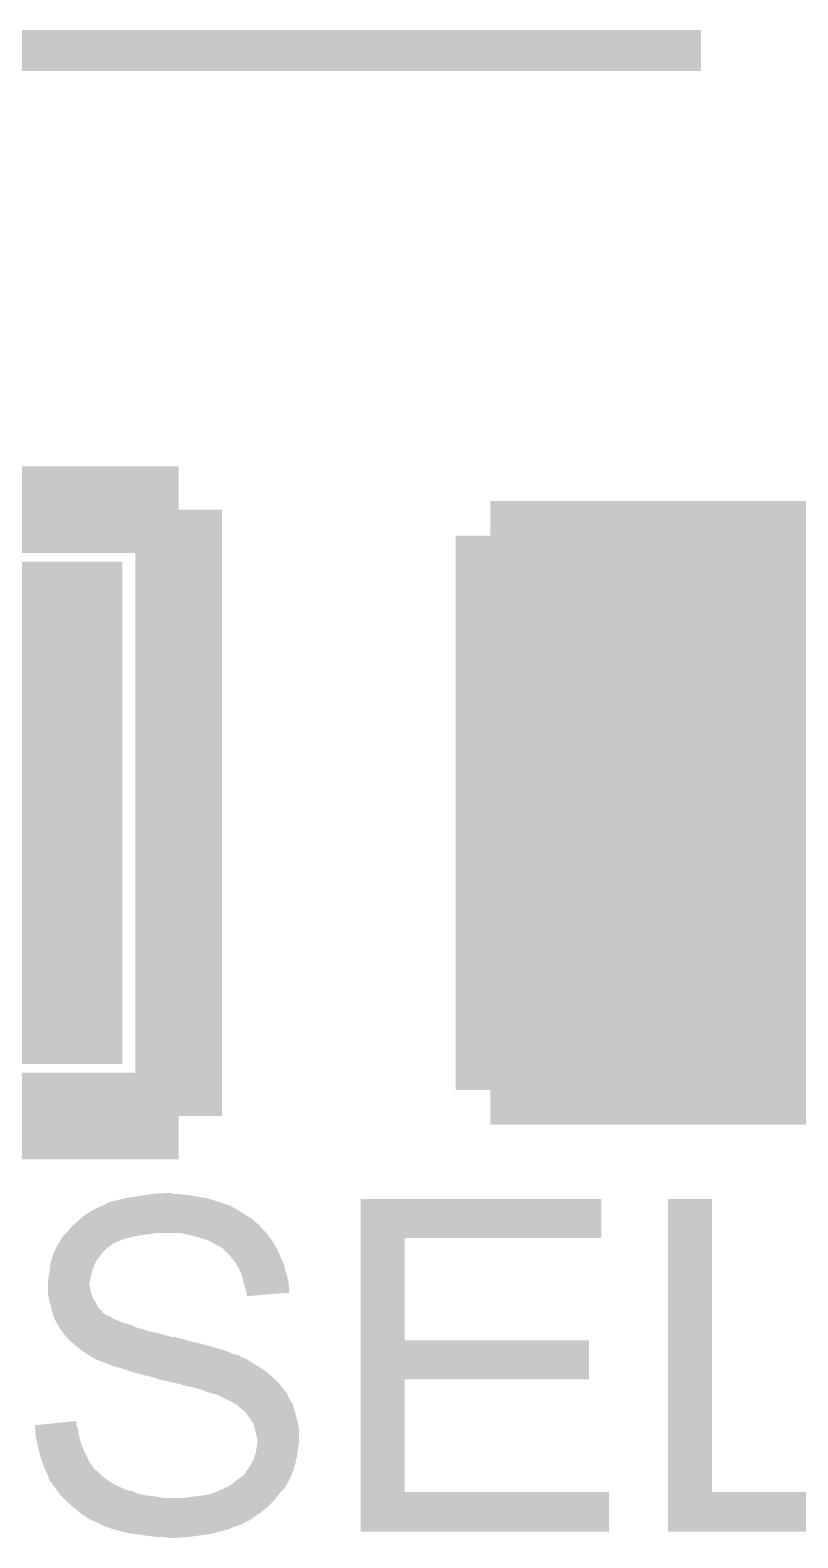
# Model space of a CAD drawing. Extents: x -1.4 to 24.3, y -3.9 to 24.9.
# Drawn here: x 7.87 to 10.122, y 3.716 to 8.137 of the extents above; entities that cross this region are included whole.
import ezdxf

# ---------------------------------------------------------------- set-up
doc = ezdxf.new("R2010")
doc.units = 0
doc.layers.get('0').update_dxf_attribs({"linetype": 'CONTINUOUS'})
doc.layers.add('DAC2_CLICK_V100_GTO', color=11, linetype='CONTINUOUS')
doc.layers.add('DAC2_CLICK_V100_GTS', color=8, linetype='CONTINUOUS')

# ---------------------------------------------------------------- blocks, each defined once
blk = doc.blocks.new('RECTANGLE_28')
blk.add_solid([(0.6731, 0.7366), (0.6731, -0.7366), (-0.6731, 0.7366), (-0.6731, -0.7366)])
blk = doc.blocks.new('RECTANGLE_32')
blk.add_solid([(0.6096, 0.7366), (0.6096, -0.7366), (-0.6096, 0.7366), (-0.6096, -0.7366)])

msp = doc.modelspace()

# ---------------------------------------------------------------- linework, layer by layer
at = {"layer": 'DAC2_CLICK_V100_GTO'}
for points, const_width in [([(6.97738, 8.0772), (9.83742, 8.0772)], 0.11938), ([(6.8326, 6.731), (8.3058, 6.731)], 0.254), ([(8.3058, 4.953), (8.3058, 6.731)], 0.254), ([(9.2202, 6.6548), (10.3124, 6.6548)], 0.2032), ([(9.2202, 5.0292), (9.2202, 6.6548)], 0.2032), ([(9.2202, 5.0292), (10.3124, 5.0292)], 0.2032), ([(6.8326, 4.953), (8.3058, 4.953)], 0.254)]:
    msp.add_lwpolyline(points, dxfattribs=dict(at, const_width=const_width))
for points in [[(8.068058, 4.68376), (8.07923, 4.688838), (8.468358, 4.68376), (8.458204, 4.688838)], [(8.07923, 4.688838), (8.08481, 4.691374), (8.458204, 4.688838), (8.455666, 4.691374)], [(8.08481, 4.691374), (8.084824, 4.69138), (8.455666, 4.691374), (8.453124, 4.69138)], [(8.084824, 4.69138), (8.087366, 4.691386), (8.453124, 4.69138), (8.453106, 4.691386)], [(8.087366, 4.691386), (8.092444, 4.69646), (8.453106, 4.691386), (8.437882, 4.69646)], [(8.092444, 4.69646), (8.10006, 4.699), (8.437882, 4.69646), (8.430262, 4.699)], [(8.10006, 4.699), (8.105138, 4.70154), (8.430262, 4.699), (8.42264, 4.70154)], [(8.105138, 4.70154), (8.105142, 4.701542), (8.42264, 4.70154), (8.422634, 4.701542)], [(8.105142, 4.701542), (8.1153, 4.70408), (8.422634, 4.701542), (8.414386, 4.70408)], [(8.1153, 4.70408), (8.13816, 4.70916), (8.414386, 4.70408), (8.397878, 4.70916)], [(8.13816, 4.70916), (8.15086, 4.7117), (8.397878, 4.70916), (8.389622, 4.7117)], [(8.15086, 4.7117), (8.16356, 4.71424), (8.389622, 4.7117), (8.374382, 4.71424)], [(8.16356, 4.71424), (8.19404, 4.71932), (8.374382, 4.71424), (8.343902, 4.71932)], [(8.19404, 4.71932), (8.210548, 4.72186), (8.343902, 4.71932), (8.32866, 4.72186)], [(8.210548, 4.72186), (8.227058, 4.7244), (8.32866, 4.72186), (8.30072, 4.7244)], [(8.227058, 4.7244), (8.262618, 4.72694), (8.293102, 4.7244), (8.282942, 4.72694)], [(8.839218, 4.59486), (8.83922, 4.709138), (9.545298, 4.59486), (9.54532, 4.709138)], [(8.83922, 4.709138), (8.839222, 4.70916), (9.54532, 4.709138), (8.839222, 4.70916)], [(9.740902, 3.85064), (9.74092, 4.709138), (9.870462, 3.85064), (9.87044, 4.709138)], [(9.74092, 4.709138), (9.740922, 4.70916), (9.87044, 4.709138), (9.740922, 4.70916)], [(7.99634, 4.63296), (8.01116, 4.64566), (8.54202, 4.63296), (8.527508, 4.64566)], [(8.01116, 4.64566), (8.016964, 4.65074), (8.527508, 4.64566), (8.521702, 4.65074)], [(8.016964, 4.65074), (8.031482, 4.663442), (8.521702, 4.65074), (8.501378, 4.663442)], [(8.031482, 4.663442), (8.052648, 4.67614), (8.501378, 4.663442), (8.48106, 4.67614)], [(8.052648, 4.67614), (8.056882, 4.67868), (8.48106, 4.67614), (8.476826, 4.67868)], [(8.056882, 4.67868), (8.068058, 4.68376), (8.476826, 4.67868), (8.468358, 4.68376)], [(7.962906, 4.597406), (7.96544, 4.59994), (8.166124, 4.597406), (8.17626, 4.59994)], [(7.96544, 4.59994), (7.97052, 4.60502), (8.17626, 4.59994), (8.2042, 4.60502)], [(7.97052, 4.60502), (7.97306, 4.60756), (8.2042, 4.60502), (8.229598, 4.60756)], [(7.97306, 4.60756), (7.9756, 4.6101), (8.229598, 4.60756), (8.239758, 4.6101)], [(7.9756, 4.6101), (7.975602, 4.610102), (8.56234, 4.6101), (8.562338, 4.610102)], [(7.975602, 4.610102), (7.98068, 4.61518), (8.562338, 4.610102), (8.557826, 4.61518)], [(7.98068, 4.61518), (7.99338, 4.630422), (8.557826, 4.61518), (8.544276, 4.630422)], [(7.99338, 4.630422), (7.99634, 4.63296), (8.544276, 4.630422), (8.54202, 4.63296)], [(8.343902, 4.60248), (8.308338, 4.6101), (8.568266, 4.60248), (8.56234, 4.6101)], [(8.37184, 4.594858), (8.343902, 4.60248), (8.574194, 4.594858), (8.568266, 4.60248)], [(7.938626, 4.549138), (7.94653, 4.566918), (8.07974, 4.549138), (8.09752, 4.566918)], [(7.94653, 4.566918), (7.94766, 4.56946), (8.09752, 4.566918), (8.100908, 4.56946)], [(7.94766, 4.56946), (7.950706, 4.57454), (8.100908, 4.56946), (8.10768, 4.57454)], [(7.950706, 4.57454), (7.955278, 4.58216), (8.10768, 4.57454), (8.120378, 4.58216)], [(7.955278, 4.58216), (7.961372, 4.592318), (8.120378, 4.58216), (8.145778, 4.592318)], [(7.961372, 4.592318), (7.9629, 4.594864), (8.145778, 4.592318), (8.155958, 4.594864)], [(7.9629, 4.594864), (7.962906, 4.597406), (8.155958, 4.594864), (8.166124, 4.597406)], [(8.394698, 4.58724), (8.37184, 4.594858), (8.580118, 4.58724), (8.574194, 4.594858)], [(8.394706, 4.587236), (8.394698, 4.58724), (8.58012, 4.587236), (8.580118, 4.58724)], [(8.399144, 4.5847), (8.394706, 4.587236), (8.580142, 4.5847), (8.58012, 4.587236)], [(8.39917, 4.584686), (8.399144, 4.5847), (8.582666, 4.584686), (8.580142, 4.5847)], [(8.412482, 4.57708), (8.39917, 4.584686), (8.586472, 4.57708), (8.582666, 4.584686)], [(8.417558, 4.574542), (8.412482, 4.57708), (8.58774, 4.574542), (8.586472, 4.57708)], [(8.427718, 4.56946), (8.417558, 4.574542), (8.59079, 4.56946), (8.58774, 4.574542)], [(8.43534, 4.56438), (8.427718, 4.56946), (8.593836, 4.56438), (8.59079, 4.56946)], [(8.437882, 4.561838), (8.43534, 4.56438), (8.59536, 4.561838), (8.593836, 4.56438)], [(8.455658, 4.54406), (8.437882, 4.561838), (8.60298, 4.54406), (8.59536, 4.561838)], [(8.839212, 4.29514), (8.839218, 4.594838), (8.968762, 4.29514), (8.96874, 4.594838)], [(8.839218, 4.594838), (8.839218, 4.59486), (8.96874, 4.594838), (9.545298, 4.59486)], [(7.927974, 4.505958), (7.92988, 4.521202), (8.05434, 4.505958), (8.060872, 4.521202)], [(7.92988, 4.521202), (7.93064, 4.52374), (8.060872, 4.521202), (8.06196, 4.52374)], [(7.93064, 4.52374), (7.935212, 4.53898), (8.06196, 4.52374), (8.07212, 4.53898)], [(7.935212, 4.53898), (7.9375, 4.546602), (8.07212, 4.53898), (8.077836, 4.546602)], [(7.9375, 4.546602), (7.938626, 4.549138), (8.077836, 4.546602), (8.07974, 4.549138)], [(8.47344, 4.5212), (8.455658, 4.54406), (8.613142, 4.5212), (8.60298, 4.54406)], [(8.47344, 4.521198), (8.47344, 4.5212), (8.613144, 4.521198), (8.613142, 4.5212)], [(8.48614, 4.498342), (8.47344, 4.521198), (8.619376, 4.498342), (8.613144, 4.521198)], [(7.92226, 4.467862), (7.9248, 4.4831), (8.045308, 4.467862), (8.048694, 4.4831)], [(7.92226, 4.462778), (7.92226, 4.467862), (8.04418, 4.462778), (8.045308, 4.467862)], [(7.9248, 4.4831), (7.925162, 4.48564), (8.048694, 4.4831), (8.04926, 4.48564)], [(7.925162, 4.48564), (7.92734, 4.50088), (8.04926, 4.48564), (8.05307, 4.50088)], [(7.92734, 4.50088), (7.927974, 4.505958), (8.05307, 4.50088), (8.05434, 4.505958)], [(8.49376, 4.475478), (8.48614, 4.498342), (8.62561, 4.475478), (8.619376, 4.498342)], [(8.496302, 4.465318), (8.49376, 4.475478), (8.62838, 4.465318), (8.62561, 4.475478)], [(8.498842, 4.45516), (8.496302, 4.465318), (8.62922, 4.45516), (8.62838, 4.465318)], [(7.92226, 4.455158), (7.92226, 4.462778), (8.04418, 4.455158), (8.04418, 4.462778)], [(7.92226, 4.434842), (7.92226, 4.455158), (8.04926, 4.434842), (8.04418, 4.455158)], [(7.92226, 4.432302), (7.92226, 4.434842), (8.050108, 4.432302), (8.04926, 4.434842)], [(7.925084, 4.419598), (7.92226, 4.432302), (8.05434, 4.419598), (8.050108, 4.432302)], [(8.503918, 4.439922), (8.498842, 4.45516), (8.63048, 4.439922), (8.62922, 4.45516)], [(8.50392, 4.434838), (8.503918, 4.439922), (8.630898, 4.434838), (8.63048, 4.439922)], [(8.50392, 4.432306), (8.50392, 4.434838), (8.599806, 4.432306), (8.630898, 4.434838)], [(8.506454, 4.429766), (8.50392, 4.432306), (8.568616, 4.429766), (8.599806, 4.432306)], [(8.50646, 4.424704), (8.506454, 4.429766), (8.50646, 4.424704), (8.568616, 4.429766)], [(7.92734, 4.40944), (7.925084, 4.419598), (8.060436, 4.40944), (8.05434, 4.419598)], [(7.927976, 4.4069), (7.92734, 4.40944), (8.06196, 4.4069), (8.060436, 4.40944)], [(7.931786, 4.39166), (7.927976, 4.4069), (8.069582, 4.39166), (8.06196, 4.4069)], [(7.934962, 4.378954), (7.931786, 4.39166), (8.08228, 4.378954), (8.069582, 4.39166)], [(7.935598, 4.376416), (7.934962, 4.378954), (8.082288, 4.376416), (8.08228, 4.378954)], [(7.936866, 4.37134), (7.935598, 4.376416), (8.089902, 4.37134), (8.082288, 4.376416)], [(7.9375, 4.368802), (7.936866, 4.37134), (8.094978, 4.368802), (8.089902, 4.37134)], [(7.937502, 4.3688), (7.9375, 4.368802), (8.094982, 4.3688), (8.094978, 4.368802)], [(7.938518, 4.366258), (7.937502, 4.3688), (8.102604, 4.366258), (8.094982, 4.3688)], [(7.940548, 4.36118), (7.938518, 4.366258), (8.110222, 4.36118), (8.102604, 4.366258)], [(7.94258, 4.3561), (7.940548, 4.36118), (8.12038, 4.3561), (8.110222, 4.36118)], [(7.94258, 4.356098), (7.94258, 4.3561), (8.120386, 4.356098), (8.12038, 4.3561)], [(7.948676, 4.345938), (7.94258, 4.356098), (8.14578, 4.345938), (8.120386, 4.356098)], [(7.9502, 4.343398), (7.948676, 4.345938), (8.154676, 4.343398), (8.14578, 4.345938)], [(7.95147, 4.34086), (7.9502, 4.343398), (8.163562, 4.34086), (8.154676, 4.343398)], [(7.95528, 4.333242), (7.95147, 4.34086), (8.181332, 4.333242), (8.163562, 4.34086)], [(7.955284, 4.333238), (7.95528, 4.333242), (8.18134, 4.333238), (8.181332, 4.333242)], [(7.95891, 4.32816), (7.955284, 4.333238), (8.19912, 4.32816), (8.18134, 4.333238)], [(7.964352, 4.32054), (7.95891, 4.32816), (8.221982, 4.32054), (8.19912, 4.32816)], [(7.96798, 4.31546), (7.964352, 4.32054), (8.24738, 4.31546), (8.221982, 4.32054)], [(7.96798, 4.315458), (7.96798, 4.31546), (8.247388, 4.315458), (8.24738, 4.31546)], [(7.974646, 4.30784), (7.96798, 4.315458), (8.275322, 4.30784), (8.247388, 4.315458)], [(7.974648, 4.307838), (7.974646, 4.30784), (8.277864, 4.307838), (8.275322, 4.30784)], [(7.97687, 4.3053), (7.974648, 4.307838), (8.282944, 4.3053), (8.277864, 4.307838)], [(7.97687, 4.305298), (7.97687, 4.3053), (8.293102, 4.305298), (8.282944, 4.3053)], [(7.979092, 4.30276), (7.97687, 4.305298), (8.300722, 4.30276), (8.293102, 4.305298)], [(7.981314, 4.30022), (7.979092, 4.30276), (8.31342, 4.30022), (8.300722, 4.30276)], [(7.985758, 4.29514), (7.981314, 4.30022), (8.3312, 4.29514), (8.31342, 4.30022)], [(7.991686, 4.29006), (7.985758, 4.29514), (8.34644, 4.29006), (8.3312, 4.29514)], [(7.99465, 4.28752), (7.991686, 4.29006), (8.36168, 4.28752), (8.34644, 4.29006)], [(8.83921, 4.18084), (8.839212, 4.295118), (9.509738, 4.18084), (9.50976, 4.295118)], [(8.839212, 4.295118), (8.839212, 4.29514), (9.50976, 4.295118), (8.968762, 4.29514)], [(8.00354, 4.2799), (7.99465, 4.28752), (8.390256, 4.2799), (8.36168, 4.28752)], [(8.006588, 4.27736), (8.00354, 4.2799), (8.39978, 4.27736), (8.390256, 4.2799)], [(8.01878, 4.2672), (8.006588, 4.27736), (8.43534, 4.2672), (8.39978, 4.27736)], [(8.0264, 4.26212), (8.01878, 4.2672), (8.45058, 4.26212), (8.43534, 4.2672)], [(8.03402, 4.257038), (8.0264, 4.26212), (8.460746, 4.257038), (8.45058, 4.26212)], [(8.038252, 4.2545), (8.03402, 4.257038), (8.465822, 4.2545), (8.460746, 4.257038)], [(8.042492, 4.251958), (8.038252, 4.2545), (8.481064, 4.251958), (8.465822, 4.2545)], [(8.046722, 4.24942), (8.042492, 4.251958), (8.48445, 4.24942), (8.481064, 4.251958)], [(8.05434, 4.24434), (8.046722, 4.24942), (8.491224, 4.24434), (8.48445, 4.24942)], [(8.054344, 4.244338), (8.05434, 4.24434), (8.496304, 4.244338), (8.491224, 4.24434)], [(8.05688, 4.241804), (8.054344, 4.244338), (8.501372, 4.241804), (8.496304, 4.244338)], [(8.063244, 4.239258), (8.05688, 4.241804), (8.506462, 4.239258), (8.501372, 4.241804)], [(8.08228, 4.23164), (8.063244, 4.239258), (8.517892, 4.23164), (8.506462, 4.239258)], [(8.08926, 4.229102), (8.08228, 4.23164), (8.521698, 4.229102), (8.517892, 4.23164)], [(8.11022, 4.221478), (8.08926, 4.229102), (8.53504, 4.221478), (8.521698, 4.229102)], [(8.118472, 4.21894), (8.11022, 4.221478), (8.53948, 4.21894), (8.53504, 4.221478)], [(8.14324, 4.21132), (8.118472, 4.21894), (8.550912, 4.21132), (8.53948, 4.21894)], [(8.1661, 4.2037), (8.14324, 4.21132), (8.562342, 4.2037), (8.550912, 4.21132)], [(8.17372, 4.20116), (8.1661, 4.2037), (8.565246, 4.20116), (8.562342, 4.2037)], [(8.20166, 4.19354), (8.17372, 4.20116), (8.573954, 4.19354), (8.565246, 4.20116)], [(8.21436, 4.191), (8.20166, 4.19354), (8.576858, 4.191), (8.573954, 4.19354)], [(8.234666, 4.185922), (8.21436, 4.191), (8.58266, 4.185922), (8.576858, 4.191)], [(8.23468, 4.185918), (8.234666, 4.185922), (8.582664, 4.185918), (8.58266, 4.185922)], [(8.242296, 4.18338), (8.23468, 4.185918), (8.585202, 4.18338), (8.582664, 4.185918)], [(8.244834, 4.180846), (8.242296, 4.18338), (8.587736, 4.180846), (8.585202, 4.18338)], [(8.247378, 4.18084), (8.244834, 4.180846), (8.587742, 4.18084), (8.587736, 4.180846)], [(8.2931, 4.17068), (8.247378, 4.18084), (8.5979, 4.17068), (8.587742, 4.18084)], [(8.31342, 4.1656), (8.2931, 4.17068), (8.60298, 4.1656), (8.5979, 4.17068)], [(8.313428, 4.165598), (8.31342, 4.1656), (8.60298, 4.165598), (8.60298, 4.1656)], [(8.331198, 4.16052), (8.313428, 4.165598), (8.60679, 4.16052), (8.60298, 4.165598)], [(8.34644, 4.15798), (8.331198, 4.16052), (8.608696, 4.15798), (8.60679, 4.16052)], [(8.36168, 4.152902), (8.34644, 4.15798), (8.612506, 4.152902), (8.608696, 4.15798)], [(8.839202, 3.85064), (8.83921, 4.180818), (8.968762, 3.85064), (8.96874, 4.180818)], [(8.83921, 4.180818), (8.83921, 4.18084), (8.96874, 4.180818), (9.509738, 4.18084)], [(8.374378, 4.15036), (8.36168, 4.152902), (8.614412, 4.15036), (8.612506, 4.152902)], [(8.384538, 4.14528), (8.374378, 4.15036), (8.618222, 4.14528), (8.614412, 4.15036)], [(8.394698, 4.142742), (8.384538, 4.14528), (8.62076, 4.142742), (8.618222, 4.14528)], [(8.394702, 4.14274), (8.394698, 4.142742), (8.62076, 4.14274), (8.62076, 4.142742)], [(8.399778, 4.140202), (8.394702, 4.14274), (8.622452, 4.140202), (8.62076, 4.14274)], [(8.412478, 4.13766), (8.399778, 4.140202), (8.624148, 4.13766), (8.622452, 4.140202)], [(8.420098, 4.13512), (8.412478, 4.13766), (8.62584, 4.13512), (8.624148, 4.13766)], [(8.445504, 4.122418), (8.420098, 4.13512), (8.630922, 4.122418), (8.62584, 4.13512)], [(8.475976, 4.107182), (8.445504, 4.122418), (8.64108, 4.107182), (8.630922, 4.122418)], [(8.475982, 4.107178), (8.475976, 4.107182), (8.641082, 4.107178), (8.64108, 4.107182)], [(8.48614, 4.097022), (8.475982, 4.107178), (8.643622, 4.097022), (8.641082, 4.107178)], [(8.496298, 4.0894), (8.48614, 4.097022), (8.645526, 4.0894), (8.643622, 4.097022)], [(8.498838, 4.086862), (8.496298, 4.0894), (8.64616, 4.086862), (8.645526, 4.0894)], [(8.506454, 4.079246), (8.498838, 4.086862), (8.648446, 4.079246), (8.64616, 4.086862)], [(8.50646, 4.076706), (8.506454, 4.079246), (8.649208, 4.076706), (8.648446, 4.079246)], [(8.51662, 4.064), (8.50646, 4.076706), (8.65302, 4.064), (8.649208, 4.076706)], [(7.88418, 4.04622), (8.00608, 4.058896), (8.006082, 4.04622), (8.00608, 4.058896)], [(7.884182, 4.046216), (7.88418, 4.04622), (8.006082, 4.046216), (8.006082, 4.04622)], [(7.885082, 4.033516), (7.884182, 4.046216), (8.01116, 4.033516), (8.006082, 4.046216)], [(7.886522, 4.013198), (7.885082, 4.033516), (8.0137, 4.013198), (8.01116, 4.033516)], [(8.518144, 4.061462), (8.51662, 4.064), (8.65378, 4.061462), (8.65302, 4.064)], [(8.52424, 4.051302), (8.518144, 4.061462), (8.655812, 4.051302), (8.65378, 4.061462)], [(8.52932, 4.036058), (8.52424, 4.051302), (8.65886, 4.036058), (8.655812, 4.051302)], [(8.53186, 4.0259), (8.52932, 4.036058), (8.65886, 4.0259), (8.65886, 4.036058)], [(8.5344, 4.013202), (8.53186, 4.0259), (8.65886, 4.013202), (8.65886, 4.0259)], [(7.8867, 4.01066), (7.886522, 4.013198), (8.014426, 4.01066), (8.0137, 4.013198)], [(7.890218, 3.99542), (7.8867, 4.01066), (8.01878, 3.99542), (8.014426, 4.01066)], [(7.89432, 3.97764), (7.890218, 3.99542), (8.025448, 3.97764), (8.01878, 3.99542)], [(8.53186, 3.96494), (8.5344, 3.98018), (8.654414, 3.96494), (8.65632, 3.98018)], [(8.536938, 4.005582), (8.5344, 4.013202), (8.65886, 4.005582), (8.65886, 4.013202)], [(8.5344, 3.98018), (8.536576, 3.995418), (8.65632, 3.98018), (8.65886, 3.995418)], [(8.536576, 3.995418), (8.53694, 3.997962), (8.65886, 3.995418), (8.65886, 3.997962)], [(8.53694, 3.997962), (8.536938, 4.005582), (8.65886, 3.997962), (8.65886, 4.005582)], [(7.894956, 3.9751), (7.89432, 3.97764), (8.0264, 3.9751), (8.025448, 3.97764)], [(7.900036, 3.95478), (7.894956, 3.9751), (8.03656, 3.95478), (8.0264, 3.9751)], [(7.90194, 3.947162), (7.900036, 3.95478), (8.039826, 3.947162), (8.03656, 3.95478)], [(7.906006, 3.937), (7.90194, 3.947162), (8.044182, 3.937), (8.039826, 3.947162)], [(7.909054, 3.929376), (7.906006, 3.937), (8.051802, 3.929376), (8.044182, 3.937)], [(8.51662, 3.929382), (8.52043, 3.937002), (8.646414, 3.929382), (8.6487, 3.937002)], [(8.52043, 3.937002), (8.52678, 3.949702), (8.6487, 3.937002), (8.651522, 3.949702)], [(8.52678, 3.949702), (8.530166, 3.959862), (8.651522, 3.949702), (8.65378, 3.959862)], [(8.530166, 3.959862), (8.53186, 3.96494), (8.65378, 3.959862), (8.654414, 3.96494)], [(7.9121, 3.92176), (7.909054, 3.929376), (8.055614, 3.92176), (8.051802, 3.929376)], [(7.91323, 3.919218), (7.9121, 3.92176), (8.056884, 3.919218), (8.055614, 3.92176)], [(7.917744, 3.90906), (7.91323, 3.919218), (8.06958, 3.90906), (8.056884, 3.919218)], [(7.92226, 3.898898), (7.917744, 3.90906), (8.079742, 3.898898), (8.06958, 3.90906)], [(7.923108, 3.89636), (7.92226, 3.898898), (8.08228, 3.89636), (8.079742, 3.898898)], [(7.92734, 3.883664), (7.923108, 3.89636), (8.100056, 3.883664), (8.08228, 3.89636)], [(8.48106, 3.88874), (8.496302, 3.898902), (8.631936, 3.88874), (8.636002, 3.898902)], [(8.496302, 3.898902), (8.504766, 3.9116), (8.636002, 3.898902), (8.641082, 3.9116)], [(8.504766, 3.9116), (8.506462, 3.914142), (8.641082, 3.9116), (8.641844, 3.914142)], [(8.506462, 3.914142), (8.509002, 3.916684), (8.641844, 3.914142), (8.642606, 3.916684)], [(8.509002, 3.916684), (8.511542, 3.921762), (8.642606, 3.916684), (8.644128, 3.921762)], [(8.511542, 3.921762), (8.51662, 3.929382), (8.644128, 3.921762), (8.646414, 3.929382)], [(7.927344, 3.88366), (7.92734, 3.883664), (8.10006, 3.88366), (8.100056, 3.883664)], [(7.932418, 3.87858), (7.927344, 3.88366), (8.10819, 3.87858), (8.10006, 3.88366)], [(7.934958, 3.873504), (7.932418, 3.87858), (8.116312, 3.873504), (8.10819, 3.87858)], [(7.937498, 3.87096), (7.934958, 3.873504), (8.120382, 3.87096), (8.116312, 3.873504)], [(7.94489, 3.860798), (7.937498, 3.87096), (8.14324, 3.860798), (8.120382, 3.87096)], [(7.946736, 3.85826), (7.94489, 3.860798), (8.145786, 3.85826), (8.14324, 3.860798)], [(7.946742, 3.858254), (7.946736, 3.85826), (8.150866, 3.858254), (8.145786, 3.85826)], [(7.948586, 3.855718), (7.946742, 3.858254), (8.153404, 3.855718), (8.150866, 3.858254)], [(7.950434, 3.853178), (7.948586, 3.855718), (8.168642, 3.853178), (8.153404, 3.855718)], [(7.955974, 3.84556), (7.950434, 3.853178), (8.186422, 3.84556), (8.168642, 3.853178)], [(8.402322, 3.845562), (8.415852, 3.850638), (8.601456, 3.845562), (8.605518, 3.850638)], [(8.415852, 3.850638), (8.42264, 3.853184), (8.605518, 3.850638), (8.608064, 3.853184)], [(8.42264, 3.853184), (8.425184, 3.85572), (8.608064, 3.853184), (8.6106, 3.85572)], [(8.425184, 3.85572), (8.432782, 3.858254), (8.6106, 3.85572), (8.613134, 3.858254)], [(8.432782, 3.858254), (8.4328, 3.85826), (8.613134, 3.858254), (8.615658, 3.85826)], [(8.4328, 3.85826), (8.437872, 3.860796), (8.615658, 3.85826), (8.61568, 3.860796)], [(8.437872, 3.860796), (8.44296, 3.86334), (8.61568, 3.860796), (8.617206, 3.86334)], [(8.44296, 3.86334), (8.45566, 3.868422), (8.617206, 3.86334), (8.620254, 3.868422)], [(8.45566, 3.868422), (8.477882, 3.886198), (8.620254, 3.868422), (8.63092, 3.886198)], [(8.477882, 3.886198), (8.48106, 3.88874), (8.63092, 3.886198), (8.631936, 3.88874)], [(8.8392, 3.733822), (8.839202, 3.850618), (9.568158, 3.733822), (9.56818, 3.850618)], [(8.839202, 3.850618), (8.839202, 3.85064), (9.56818, 3.850618), (8.968762, 3.85064)], [(9.7409, 3.733822), (9.740902, 3.850618), (10.350478, 3.733822), (10.3505, 3.850618)], [(9.740902, 3.850618), (9.740902, 3.85064), (10.3505, 3.850618), (9.870462, 3.85064)], [(7.95782, 3.843022), (7.955974, 3.84556), (8.197844, 3.843022), (8.186422, 3.84556)], [(7.960362, 3.84048), (7.95782, 3.843022), (8.209282, 3.84048), (8.197844, 3.843022)], [(7.962902, 3.83794), (7.960362, 3.84048), (8.23468, 3.83794), (8.209282, 3.84048)], [(7.967982, 3.83286), (7.962902, 3.83794), (8.262622, 3.83286), (8.23468, 3.83794)], [(7.97814, 3.822702), (7.967982, 3.83286), (8.582662, 3.822702), (8.591126, 3.83286)], [(7.98068, 3.82016), (7.97814, 3.822702), (8.580118, 3.82016), (8.582662, 3.822702)], [(7.997826, 3.80492), (7.98068, 3.82016), (8.564878, 3.80492), (8.580118, 3.82016)], [(8.00354, 3.79984), (7.997826, 3.80492), (8.558346, 3.79984), (8.564878, 3.80492)], [(8.321042, 3.83286), (8.33628, 3.8354), (8.591126, 3.83286), (8.593242, 3.8354)], [(8.33628, 3.8354), (8.3566, 3.83794), (8.593242, 3.8354), (8.59536, 3.83794)], [(8.3566, 3.83794), (8.37946, 3.84048), (8.59536, 3.83794), (8.59739, 3.84048)], [(8.37946, 3.84048), (8.402322, 3.845562), (8.59739, 3.84048), (8.601456, 3.845562)], [(8.01987, 3.78714), (8.00354, 3.79984), (8.54202, 3.78714), (8.558346, 3.79984)], [(8.0264, 3.78206), (8.01987, 3.78714), (8.534762, 3.78206), (8.54202, 3.78714)], [(8.04672, 3.769362), (8.0264, 3.78206), (8.51662, 3.769362), (8.534762, 3.78206)], [(8.046726, 3.76936), (8.04672, 3.769362), (8.516618, 3.76936), (8.51662, 3.769362)], [(8.0645, 3.76174), (8.046726, 3.76936), (8.501376, 3.76174), (8.516618, 3.76936)], [(8.074656, 3.756662), (8.0645, 3.76174), (8.49122, 3.756662), (8.501376, 3.76174)], [(8.077198, 3.754124), (8.074656, 3.756662), (8.486144, 3.754124), (8.49122, 3.756662)], [(8.07721, 3.75412), (8.077198, 3.754124), (8.486136, 3.75412), (8.486144, 3.754124)], [(8.077226, 3.754114), (8.07721, 3.75412), (8.481054, 3.754114), (8.486136, 3.75412)], [(8.084326, 3.751578), (8.077226, 3.754114), (8.478516, 3.751578), (8.481054, 3.754114)], [(8.091436, 3.749038), (8.084326, 3.751578), (8.473438, 3.749038), (8.478516, 3.751578)], [(8.09854, 3.7465), (8.091436, 3.749038), (8.463278, 3.7465), (8.473438, 3.749038)], [(8.11276, 3.74142), (8.09854, 3.7465), (8.45312, 3.74142), (8.463278, 3.7465)], [(8.112768, 3.741418), (8.11276, 3.74142), (8.453118, 3.741418), (8.45312, 3.74142)], [(8.13181, 3.73634), (8.112768, 3.741418), (8.4328, 3.73634), (8.453118, 3.741418)], [(8.150858, 3.73126), (8.13181, 3.73634), (8.414172, 3.73126), (8.4328, 3.73634)], [(8.16864, 3.72872), (8.150858, 3.73126), (8.40486, 3.72872), (8.414172, 3.73126)], [(8.2042, 3.72364), (8.16864, 3.72872), (8.37184, 3.72364), (8.40486, 3.72872)], [(8.22198, 3.7211), (8.2042, 3.72364), (8.35406, 3.7211), (8.37184, 3.72364)], [(8.237218, 3.71856), (8.22198, 3.7211), (8.33628, 3.71856), (8.35406, 3.7211)], [(8.275318, 3.71602), (8.265158, 3.71856), (8.298182, 3.71602), (8.33628, 3.71856)], [(9.568158, 3.7338), (8.8392, 3.733822), (9.568158, 3.7338), (9.568158, 3.733822)], [(10.350478, 3.7338), (9.7409, 3.733822), (10.350478, 3.7338), (10.350478, 3.733822)]]:
    msp.add_solid(points, dxfattribs=at)

# ---------------------------------------------------------------- block references
at = {"layer": 'DAC2_CLICK_V100_GTS'}
for name, p in [('RECTANGLE_28', (7.4676, 5.842)), ('RECTANGLE_32', (9.906, 5.842))]:
    msp.add_blockref(name, p, dxfattribs=at)

doc.saveas('drawing.dxf')
